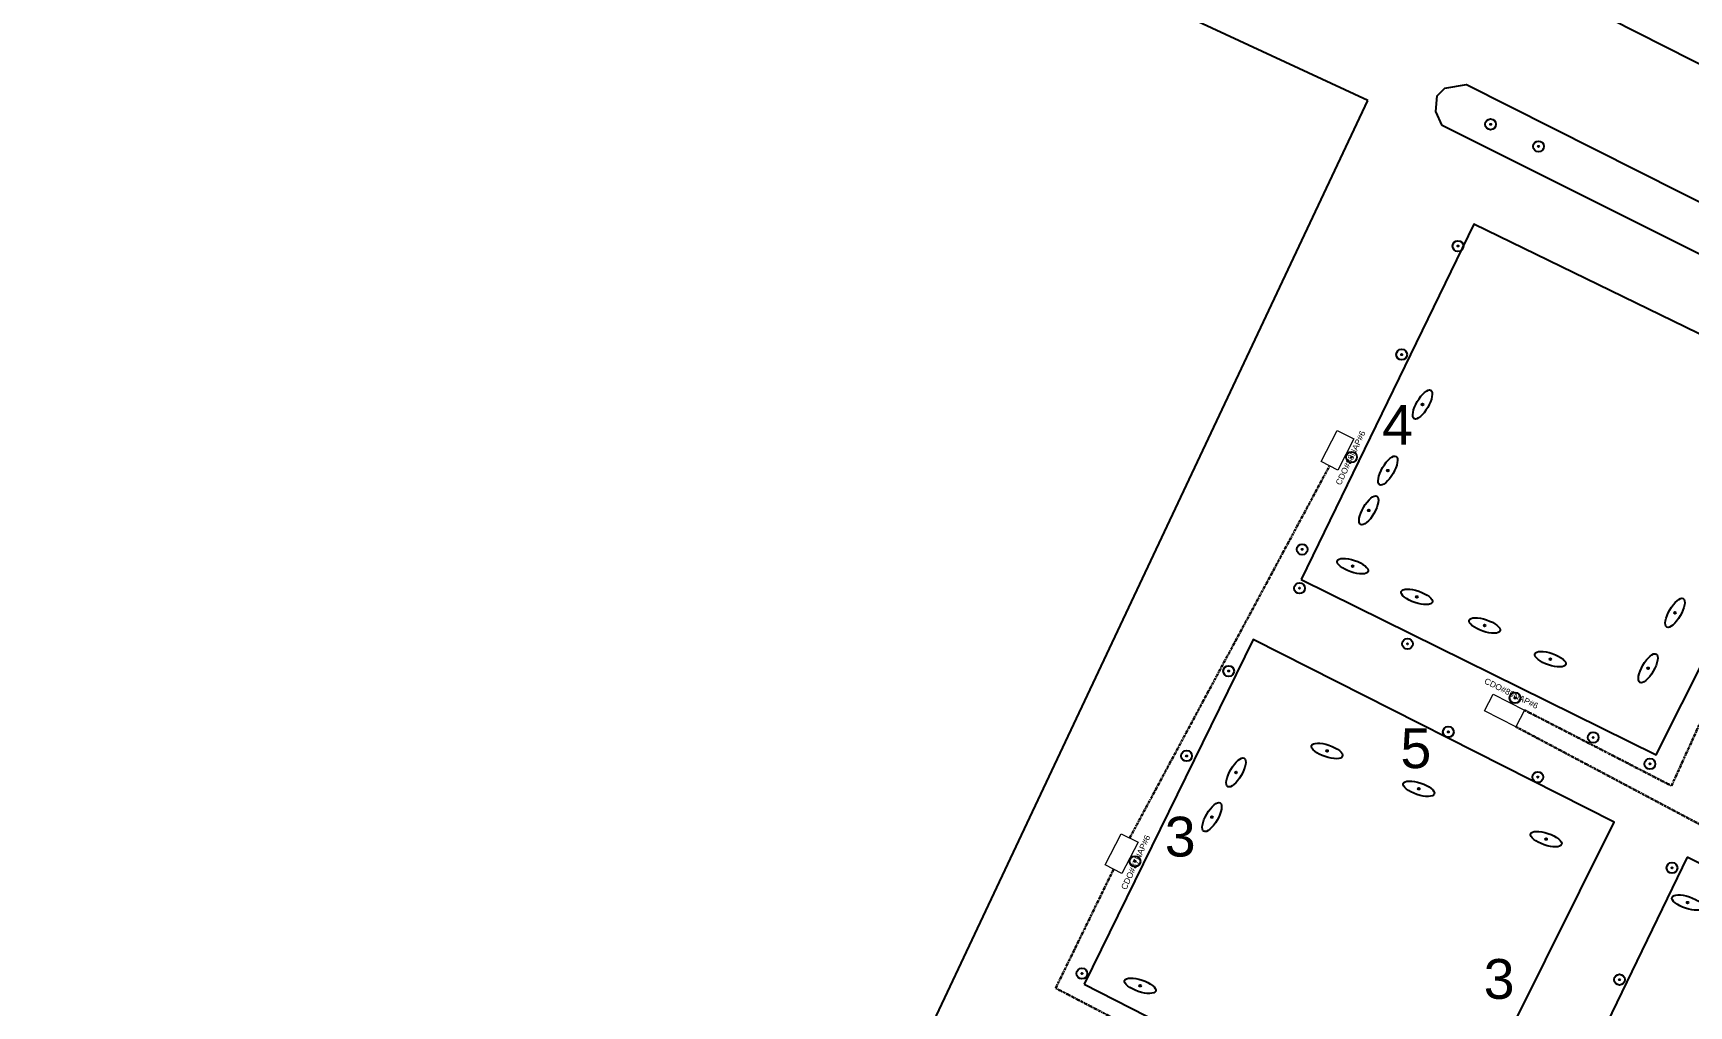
# Model space of a CAD drawing. Header units: metres. Extents: x 401117 to 403455, y 6344775 to 6346412.
# Drawn here: x 401533.3 to 401949.4, y 6345577.9 to 6345822.4 of the extents above; entities that cross this region are included whole.
import ezdxf
from ezdxf.enums import TextEntityAlignment as Align

# ---------------------------------------------------------------- set-up
doc = ezdxf.new("R2010")
doc.units = ezdxf.units.M
doc.header["$MEASUREMENT"] = 0
doc.linetypes.add('PHANTOM2', pattern=[1.25, 0.625, -0.125, 0.125, -0.125, 0.125, -0.125])
doc.layers.add('CDO', color=10, linetype='Continuous', lineweight=20)
doc.layers.add('Fibra_CDO_a_CDO', color=12, linetype='PHANTOM2', lineweight=30)
for name, color, linetype in [('CDO_name', 1, 'Continuous'), ('HP_por_cuadra', 4, 'Continuous'), ('Manzanas', 7, 'Continuous'), ('Postes', 5, 'Continuous'), ('Propiedades_Servicio', 104, 'Continuous')]:
    doc.layers.add(name, color=color, linetype=linetype)
doc.layers.get('0').off()
doc.styles.get("Standard").update_dxf_attribs({"font": 'arial.ttf'})

# ---------------------------------------------------------------- blocks, each defined once
blk = doc.blocks.new('Postes')
at = {"layer": 'Postes'}
for radius in [1.35, 0.15]:
    blk.add_circle((0, 0), radius, dxfattribs=at)
blk = doc.blocks.new('HP')
blk.add_point((0, 0))
at = {"layer": 'Propiedades_Servicio'}
blk.add_circle((0, 0), 0.219, dxfattribs=at)
blk.add_ellipse((0, 0), major_axis=(2.06, 3.57), ratio=0.36506, dxfattribs=at)
blk = doc.blocks.new('HP_contador')
at = {"layer": 'HP_por_cuadra'}
blk.add_attdef('8', (-3.87, -5.87), '', height=10, dxfattribs=at)
blk = doc.blocks.new('CDO')
at = {"layer": 'CDO'}
blk.add_lwpolyline([(-4.34, 2.51), (4.48, 2.35), (4.39, -2.37), (-4.43, -2.2)], close=True, dxfattribs=at)
at = {"layer": 'CDO', "color": 7, "flags": 2}
blk.add_attdef('CDO', (-3.67, -1.17), '', height=2.5, rotation=359.5887, dxfattribs=at)
blk = doc.blocks.new('ACMAP_ANN_TEMPLATE_NAME_CAJA_CDO')
at = {"layer": 'CDO_name'}
blk.add_attdef('NAME_CDO', text='', height=1.5, dxfattribs=at).set_placement((0, 0), align=Align.TOP_CENTER)

msp = doc.modelspace()

# ---------------------------------------------------------------- linework, layer by layer
at = {"layer": 'Fibra_CDO_a_CDO'}
for points in [[(401808.9, 6345620.11), (401859.13, 6345713.62)], [(401908.11, 6345652.26), (401945.08, 6345633.22), (401956.63, 6345658.65)], [(401974.67, 6345611.59), (401905.96, 6345648.06)], [(401898.82, 6345551.47), (401888.07, 6345531.49), (401790.31, 6345582.39), (401804.87, 6345612.26)]]:
    msp.add_lwpolyline(points, dxfattribs=at)
at = {"layer": 'Manzanas'}
msp.add_line((401868.73, 6345805.43), (401117.22, 6346154.53), dxfattribs=at)
for points in [[(401909.25, 6345836.38), (402292.07, 6345642.57), (402291.64, 6345685.71), (402325.83, 6345718.15), (402293.67, 6345740.89), (402293.42, 6345766.42), (402334.01, 6345778.54), (401968.8, 6345962.61), (401909.25, 6345836.38)], [(401887.44, 6345799.15), (401885.82, 6345802.69), (401886.15, 6345806.56), (401888.08, 6345808.49), (401893.56, 6345809.46), (402163.02, 6345673.66), (402158.83, 6345663.35), (401887.44, 6345799.15)], [(402130.3, 6345122.33), (401672.29, 6345349.49), (401661.56, 6345366.02), (401868.73, 6345805.43)], [(401852.02, 6345685.07), (401941.24, 6345640.97), (401986.16, 6345730.22), (401895.38, 6345774.32), (401852.02, 6345685.07)], [(401797.47, 6345583.35), (401887.56, 6345537.39), (401930.64, 6345624.12), (401839.97, 6345670), (401797.47, 6345583.35)], [(401948.98, 6345615.28), (401906.13, 6345526.69), (401993.76, 6345482.6), (402037.53, 6345571.04), (401948.98, 6345615.28)]]:
    msp.add_lwpolyline(points, dxfattribs=at)

# ---------------------------------------------------------------- block references
at = {"layer": 'CDO'}
for p, rotation in [((401861.2, 6345717.49), 63.90027198787766), ((401903.05, 6345652.11), 334.0033842044514), ((401806.94, 6345616.13), 63.90027198787766)]:
    msp.add_blockref('CDO', p, dxfattribs=dict(at, rotation=rotation))
at = {"layer": 'CDO_name'}
for p, rotation, values in [((401863.74, 6345715.95), 64.76901359276007, {'NAME_CDO': 'CDO#88NAP#6'}), ((401905.15, 6345657.11), 333.668346968505, {'NAME_CDO': 'CDO#86NAP#6'}), ((401809.73, 6345614.31), 65.53270972701394, {'NAME_CDO': 'CDO#87NAP#6'})]:
    msp.add_blockref('ACMAP_ANN_TEMPLATE_NAME_CAJA_CDO', p, dxfattribs=dict(at, rotation=rotation)).add_auto_attribs(values)
at = {"layer": 'Manzanas'}
for p in [(401899.61, 6345799.44), (401911.66, 6345793.89), (401891.41, 6345768.85), (401877.27, 6345741.58), (401864.67, 6345715.82), (401852.26, 6345692.63), (401851.6, 6345682.87), (401878.73, 6345668.91), (401833.79, 6345662.06), (401905.75, 6345655.31), (401888.98, 6345646.77), (401925.4, 6345645.38), (401823.21, 6345640.73), (401939.65, 6345638.73), (401911.48, 6345635.42), (401810.25, 6345614.24), (401945.2, 6345612.6), (401796.91, 6345586.05), (401932.01, 6345584.52)]:
    msp.add_blockref('Postes', p, dxfattribs=at)
at = {"layer": 'Propiedades_Servicio'}
for p in [(401882.5, 6345729.04), (401873.78, 6345712.44), (401868.99, 6345702.43), (401945.95, 6345676.69), (401939.19, 6345662.77), (401835.63, 6345636.58), (401829.58, 6345625.36)]:
    msp.add_blockref('HP', p, dxfattribs=at)
for p, values in [((401876.23, 6345724.79), {'8': '4'}), ((401880.82, 6345643.54), {'8': '5'}), ((401821.59, 6345621.33), {'8': '3'}), ((401901.73, 6345585.57), {'8': '3'})]:
    msp.add_blockref('HP_contador', p, dxfattribs=at).add_auto_attribs(values)
at = {"layer": 'Propiedades_Servicio', "rotation": 281.2153719011788}
for p in [(401864.95, 6345688.42), (401881.07, 6345680.7), (401898.11, 6345673.51), (401914.63, 6345665.04), (401858.51, 6345641.99), (401881.56, 6345632.49), (401913.55, 6345619.83), (401949.11, 6345603.89), (401811.54, 6345582.98)]:
    msp.add_blockref('HP', p, dxfattribs=at)

doc.saveas('drawing.dxf')
